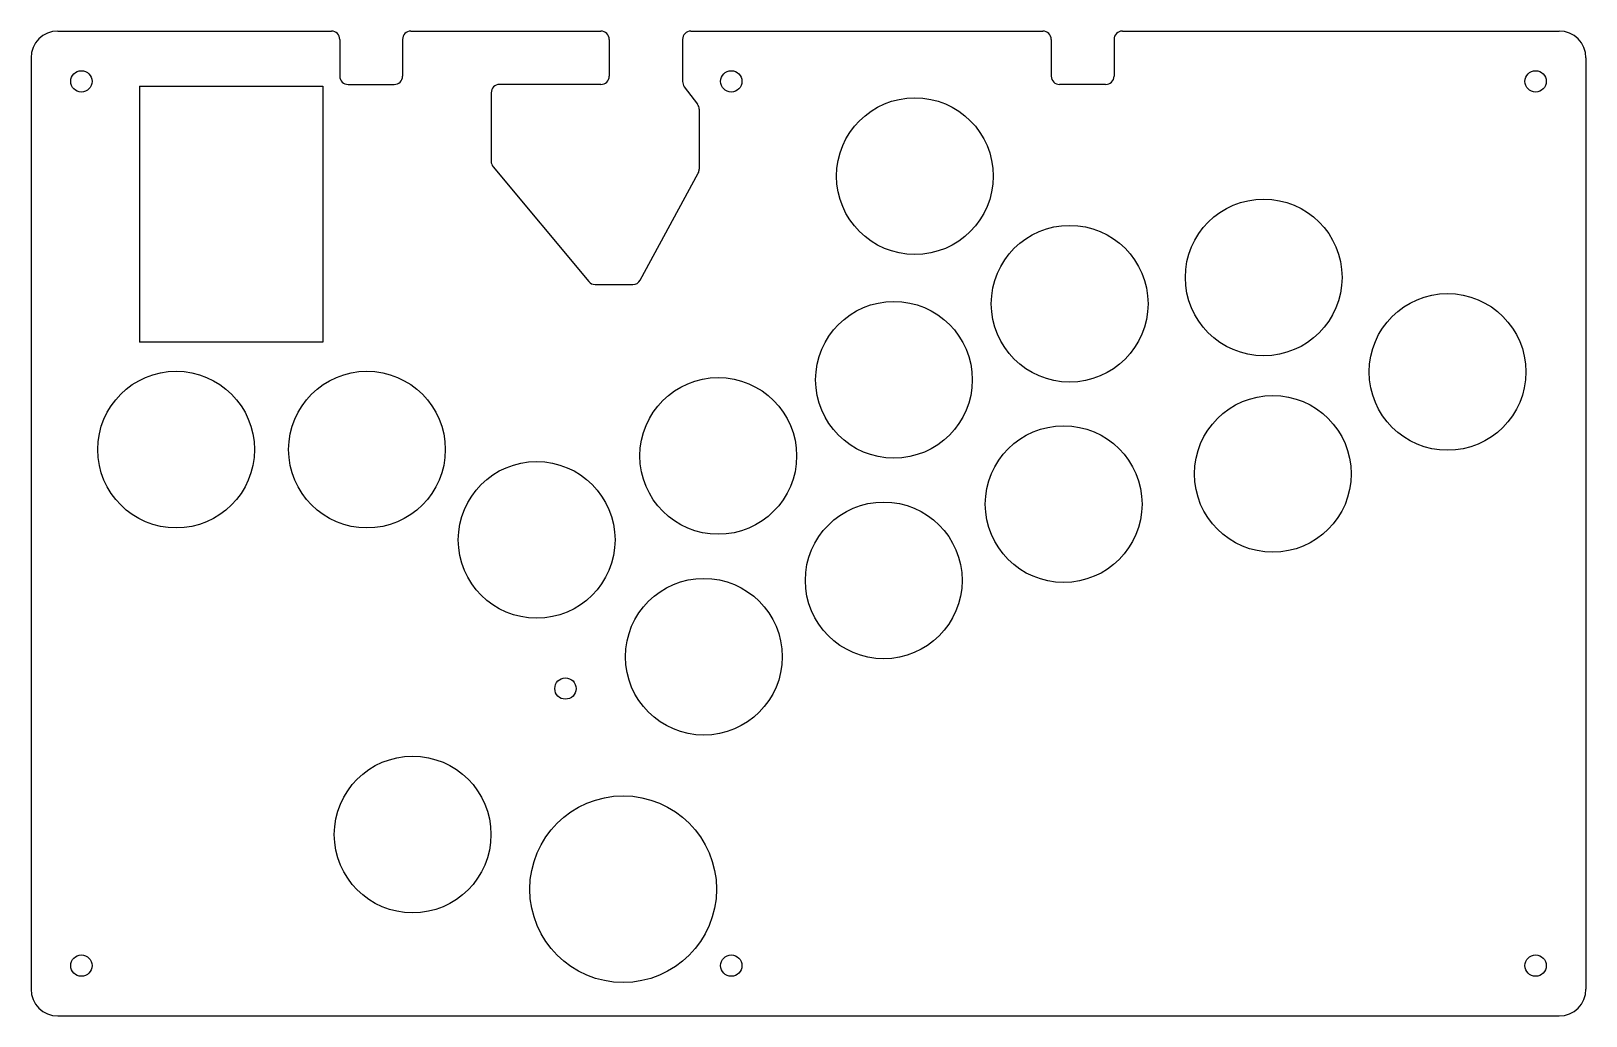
# Model space of a CAD drawing. Header units: millimetres. Extents: x 0 to 233, y -148 to 0.
import ezdxf

# ---------------------------------------------------------------- set-up
doc = ezdxf.new("R2010")
doc.units = ezdxf.units.MM
doc.layers.add('Sketch003', color=7, linetype='CONTINUOUS')

msp = doc.modelspace()

# ---------------------------------------------------------------- linework, layer by layer
at = {"layer": 'Sketch003'}
for p, q in [((4, 0, 7.6), (45.05, 0, 7.6)), ((98.95, 0, 7.6), (151.75, 0, 7.6)), ((163.65, 0, 7.6), (229.17, 0, 7.6)), ((46.3, -1.25, 7.6), (46.3, -6.75, 7.6)), ((55.7, -1.25, 7.6), (55.7, -6.75, 7.6)), ((56.95, 0, 7.6), (85.45, 0, 7.6)), ((86.7, -1.25, 7.6), (86.7, -6.75, 7.6)), ((97.7, -1.25, 7.6), (97.7, -7.58, 7.6)), ((153, -1.25, 7.6), (153, -6.75, 7.6)), ((162.4, -1.25, 7.6), (162.4, -6.75, 7.6)), ((0, -4, 7.6), (0, -143.67, 7.6)), ((233.17, -4, 7.6), (233.17, -143.67, 7.6)), ((16.25, -8.25, 7.6), (43.75, -8.25, 7.6)), ((16.25, -8.25, 7.6), (16.25, -46.626, 7.6)), ((43.75, -8.25, 7.6), (43.75, -46.626, 7.6)), ((47.55, -8, 7.6), (54.45, -8, 7.6)), ((69, -9.25, 7.6), (69, -19.5474, 7.6)), ((85.45, -8, 7.6), (70.25, -8, 7.6)), ((97.9536, -8.3348, 7.6), (99.9464, -10.9652, 7.6)), ((161.15, -8, 7.6), (154.25, -8, 7.6)), ((100.2, -11.72, 7.6), (100.2, -20.6835, 7.6)), ((69.2897, -20.3477, 7.6), (83.6252, -37.5502, 7.6)), ((91.3545, -37.3449, 7.6), (100.049, -21.2784, 7.6)), ((84.5855, -38, 7.6), (90.2552, -38, 7.6)), ((43.75, -46.626, 7.6), (16.25, -46.626, 7.6)), ((4, -147.67, 7.6), (229.17, -147.67, 7.6))]:
    msp.add_line(p, q, dxfattribs=at)
for centre, radius in [((7.55, -7.55), 1.6), ((105, -7.55), 1.6), ((225.62, -7.55), 1.6), ((132.54, -21.75), 11.75), ((184.85, -36.94), 11.75), ((155.75, -40.88), 11.75), ((212.42, -51.11), 11.75), ((129.4, -52.29), 11.75), ((21.75, -62.75), 11.75), ((50.37, -62.75), 11.75), ((103.05, -63.7), 11.75), ((186.22, -66.39), 11.75), ((154.85, -70.93), 11.75), ((75.82, -76.29), 11.75), ((127.87, -82.37), 11.75), ((100.89, -93.81), 11.75), ((80.14, -98.58), 1.6), ((57.22, -120.47), 11.75), ((88.79, -128.67), 14), ((7.55, -140.12), 1.6), ((105, -140.12), 1.6), ((225.62, -140.12), 1.6)]:
    msp.add_circle(centre, radius, dxfattribs=at)
for centre, radius, start, end in [((4, -4, 7.6), 4, 90, 180), ((45.05, -1.25, 7.6), 1.25, 0, 90), ((56.95, -1.25, 7.6), 1.25, 90, 180), ((85.45, -1.25, 7.6), 1.25, 0, 90), ((98.95, -1.25, 7.6), 1.25, 90, 180), ((151.75, -1.25, 7.6), 1.25, 0, 90), ((163.65, -1.25, 7.6), 1.25, 90, 180), ((229.17, -4, 7.6), 4, 0, 90), ((47.55, -6.75, 7.6), 1.25, -180, -90), ((54.45, -6.75, 7.6), 1.25, -90, 0), ((85.45, -6.75, 7.6), 1.25, -90, 0), ((154.25, -6.75, 7.6), 1.25, -180, -90), ((161.15, -6.75, 7.6), 1.25, -90, 0), ((70.25, -9.25, 7.6), 1.25, 90, 180), ((98.95, -7.58, 7.6), 1.25, 180, -142.853), ((98.95, -11.72, 7.6), 1.25, 0, 37.1467), ((70.25, -19.5474, 7.6), 1.25, 180, -140.194), ((98.95, -20.6835, 7.6), 1.25, -28.4212, 0), ((84.5855, -36.75, 7.6), 1.25, -140.194, -90), ((90.2552, -36.75, 7.6), 1.25, -90, -28.4212), ((4, -143.67, 7.6), 4, 180, -90), ((229.17, -143.67, 7.6), 4, -90, 0)]:
    msp.add_arc(centre, radius, start, end, dxfattribs=at)

doc.saveas('drawing.dxf')
